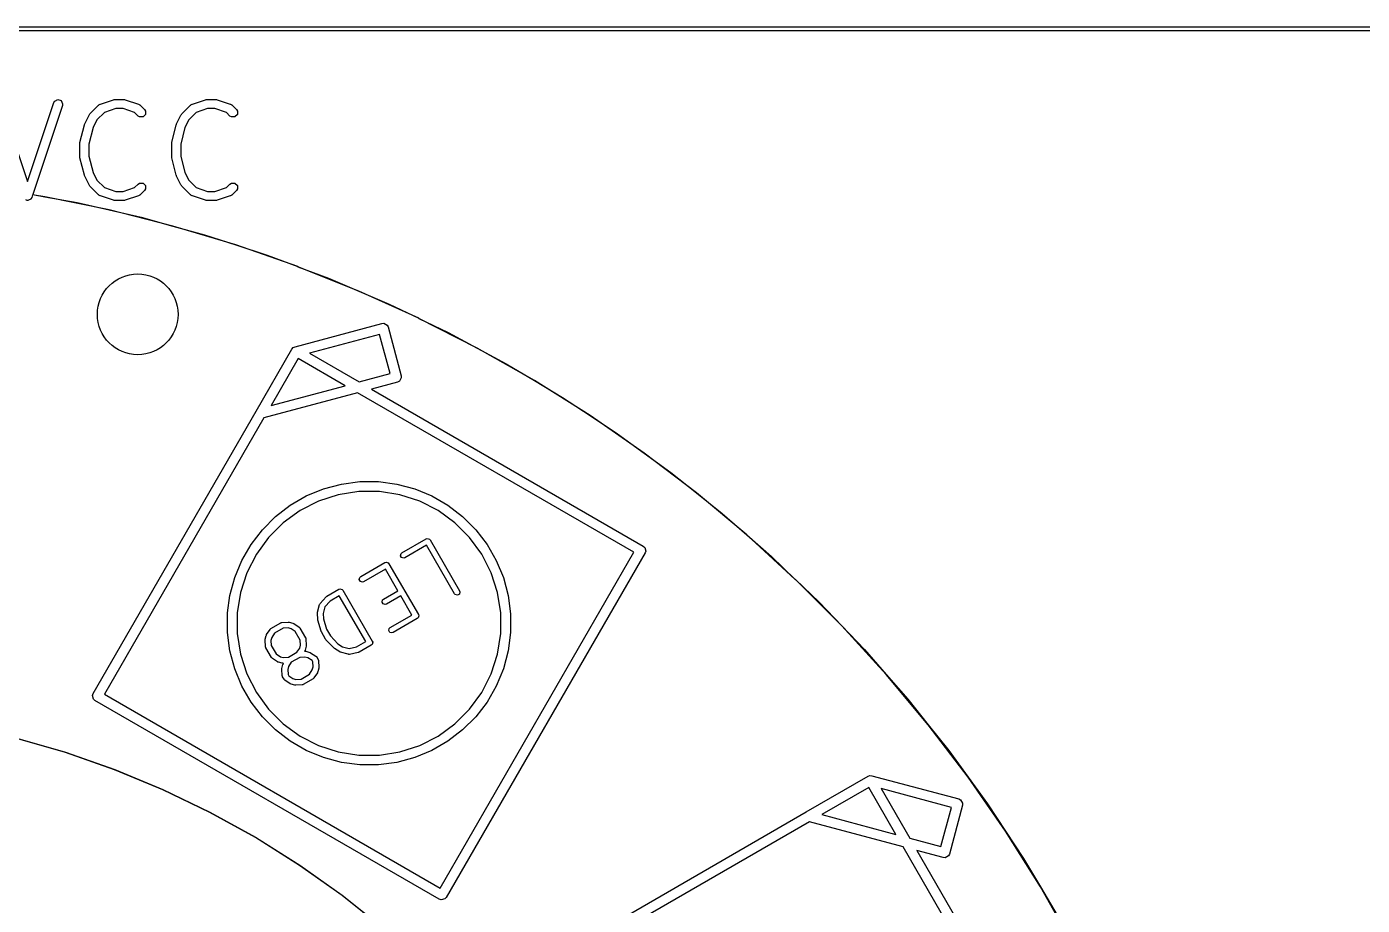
# Model space of a CAD drawing. Header units: inches. Extents: x 4.13 to 6.29, y -4.64 to -3.05.
# Drawn here: x 5.219 to 5.88, y -3.485 to -3.05 of the extents above; entities that cross this region are included whole.
import ezdxf

# ---------------------------------------------------------------- set-up
doc = ezdxf.new("R2010")
doc.units = ezdxf.units.IN
doc.header["$MEASUREMENT"] = 0
doc.layers.add('F.Silkscreen', color=41, linetype='CONTINUOUS', true_color=0xf2eda1)

msp = doc.modelspace()

# ---------------------------------------------------------------- linework, layer by layer
at = {"layer": 'F.Silkscreen', "linetype": 'CONTINUOUS'}
for p, q in [((4.13386, -3.0502), (6.28937, -3.0502)), ((6.28839, -3.05217), (4.13484, -3.05217)), ((5.20628, -3.08775), (5.21931, -3.12685)), ((5.21931, -3.12685), (5.23234, -3.08775)), ((5.23234, -3.08775), (5.23278, -3.08699)), ((5.23278, -3.08699), (5.23432, -3.08622)), ((5.23432, -3.08622), (5.23595, -3.08676)), ((5.23595, -3.08676), (5.23672, -3.0883)), ((5.25543, -3.08849), (5.26193, -3.08633)), ((5.26193, -3.08633), (5.26229, -3.08628)), ((5.26229, -3.08628), (5.26264, -3.08621)), ((5.26264, -3.08621), (5.26698, -3.08621)), ((5.26698, -3.08621), (5.26733, -3.08628)), ((5.26733, -3.08628), (5.26769, -3.08633)), ((5.26769, -3.08633), (5.27419, -3.08849)), ((5.30093, -3.08849), (5.30743, -3.08633)), ((5.30743, -3.08633), (5.30779, -3.08628)), ((5.30779, -3.08628), (5.30814, -3.08621)), ((5.30814, -3.08621), (5.31248, -3.08621)), ((5.31248, -3.08621), (5.31283, -3.08628)), ((5.31283, -3.08628), (5.31319, -3.08633)), ((5.31319, -3.08633), (5.31969, -3.08849)), ((5.23661, -3.08917), (5.22191, -3.13328)), ((5.23672, -3.0883), (5.23661, -3.08917)), ((5.24763, -3.09829), (5.2498, -3.09396)), ((5.2498, -3.09396), (5.25002, -3.09367)), ((5.25002, -3.09367), (5.25022, -3.09337)), ((5.25022, -3.09337), (5.25455, -3.08904)), ((5.25736, -3.09259), (5.25366, -3.09629)), ((5.25455, -3.08904), (5.25465, -3.08897)), ((5.25465, -3.08897), (5.25467, -3.08893)), ((5.25467, -3.08893), (5.25498, -3.08875)), ((5.25498, -3.08875), (5.25528, -3.08855)), ((5.25528, -3.08855), (5.25533, -3.08855)), ((5.25533, -3.08855), (5.25543, -3.08849)), ((5.26301, -3.09071), (5.25736, -3.09259)), ((5.26661, -3.09071), (5.26301, -3.09071)), ((5.27226, -3.09259), (5.26661, -3.09071)), ((5.27405, -3.09439), (5.27226, -3.09259)), ((5.27478, -3.09487), (5.27405, -3.09439)), ((5.27419, -3.08849), (5.27429, -3.08855)), ((5.27429, -3.08855), (5.27434, -3.08855)), ((5.27434, -3.08855), (5.27464, -3.08875)), ((5.27464, -3.08875), (5.27495, -3.08893)), ((5.27495, -3.08893), (5.27497, -3.08897)), ((5.27497, -3.08897), (5.27507, -3.08904)), ((5.27507, -3.08904), (5.27724, -3.0912)), ((5.27772, -3.09366), (5.27651, -3.09487)), ((5.27724, -3.0912), (5.27772, -3.09193)), ((5.27772, -3.09193), (5.27772, -3.09366)), ((5.29313, -3.09829), (5.2953, -3.09396)), ((5.2953, -3.09396), (5.29552, -3.09367)), ((5.29552, -3.09367), (5.29572, -3.09337)), ((5.29572, -3.09337), (5.30005, -3.08904)), ((5.30286, -3.09259), (5.29916, -3.09629)), ((5.30005, -3.08904), (5.30015, -3.08897)), ((5.30015, -3.08897), (5.30017, -3.08893)), ((5.30017, -3.08893), (5.30048, -3.08875)), ((5.30048, -3.08875), (5.30078, -3.08855)), ((5.30078, -3.08855), (5.30083, -3.08855)), ((5.30083, -3.08855), (5.30093, -3.08849)), ((5.30851, -3.09071), (5.30286, -3.09259)), ((5.31211, -3.09071), (5.30851, -3.09071)), ((5.31776, -3.09259), (5.31211, -3.09071)), ((5.31955, -3.09439), (5.31776, -3.09259)), ((5.32028, -3.09487), (5.31955, -3.09439)), ((5.31969, -3.08849), (5.31979, -3.08855)), ((5.31979, -3.08855), (5.31984, -3.08855)), ((5.31984, -3.08855), (5.32014, -3.08875)), ((5.32014, -3.08875), (5.32045, -3.08893)), ((5.32045, -3.08893), (5.32047, -3.08897)), ((5.32047, -3.08897), (5.32057, -3.08904)), ((5.32057, -3.08904), (5.32274, -3.0912)), ((5.32322, -3.09366), (5.32201, -3.09487)), ((5.32274, -3.0912), (5.32322, -3.09193)), ((5.32322, -3.09193), (5.32322, -3.09366)), ((5.24529, -3.10742), (5.24746, -3.09875)), ((5.24746, -3.09875), (5.24757, -3.09853)), ((5.24757, -3.09853), (5.24763, -3.09829)), ((5.25177, -3.10008), (5.24973, -3.10824)), ((5.25366, -3.09629), (5.25177, -3.10008)), ((5.27651, -3.09487), (5.27478, -3.09487)), ((5.29079, -3.10742), (5.29296, -3.09875)), ((5.29296, -3.09875), (5.29307, -3.09853)), ((5.29307, -3.09853), (5.29313, -3.09829)), ((5.29727, -3.10008), (5.29523, -3.10824)), ((5.29916, -3.09629), (5.29727, -3.10008)), ((5.32201, -3.09487), (5.32028, -3.09487)), ((5.24528, -3.10769), (5.24529, -3.10742)), ((5.29078, -3.10769), (5.29079, -3.10742)), ((5.24523, -3.10796), (5.24528, -3.10769)), ((5.24523, -3.11446), (5.24523, -3.10796)), ((5.24973, -3.10824), (5.24973, -3.11418)), ((5.24973, -3.11418), (5.25177, -3.12234)), ((5.29073, -3.10796), (5.29078, -3.10769)), ((5.29073, -3.11446), (5.29073, -3.10796)), ((5.29523, -3.10824), (5.29523, -3.11418)), ((5.29523, -3.11418), (5.29727, -3.12234)), ((5.24528, -3.11473), (5.24523, -3.11446)), ((5.24529, -3.11501), (5.24528, -3.11473)), ((5.24746, -3.12367), (5.24529, -3.11501)), ((5.29078, -3.11473), (5.29073, -3.11446)), ((5.29079, -3.11501), (5.29078, -3.11473)), ((5.29296, -3.12367), (5.29079, -3.11501)), ((5.24757, -3.1239), (5.24746, -3.12367)), ((5.24763, -3.12413), (5.24757, -3.1239)), ((5.2498, -3.12847), (5.24763, -3.12413)), ((5.25177, -3.12234), (5.25366, -3.12613)), ((5.25366, -3.12613), (5.25736, -3.12983)), ((5.29307, -3.1239), (5.29296, -3.12367)), ((5.29313, -3.12413), (5.29307, -3.1239)), ((5.2953, -3.12847), (5.29313, -3.12413)), ((5.29727, -3.12234), (5.29916, -3.12613)), ((5.29916, -3.12613), (5.30286, -3.12983)), ((5.22186, -3.13341), (5.22145, -3.13467)), ((5.22788, -3.13437), (5.22186, -3.13341)), ((5.22191, -3.13328), (5.22788, -3.13437)), ((5.25002, -3.12875), (5.2498, -3.12847)), ((5.25022, -3.12905), (5.25002, -3.12875)), ((5.25455, -3.13339), (5.25022, -3.12905)), ((5.25465, -3.13345), (5.25455, -3.13339)), ((5.25467, -3.13349), (5.25465, -3.13345)), ((5.25498, -3.13367), (5.25467, -3.13349)), ((5.25528, -3.13387), (5.25498, -3.13367)), ((5.25533, -3.13387), (5.25528, -3.13387)), ((5.25543, -3.13393), (5.25533, -3.13387)), ((5.26193, -3.1361), (5.25543, -3.13393)), ((5.25736, -3.12983), (5.26301, -3.13171)), ((5.26301, -3.13171), (5.26661, -3.13171)), ((5.26661, -3.13171), (5.27226, -3.12983)), ((5.27419, -3.13393), (5.26769, -3.1361)), ((5.27226, -3.12983), (5.27405, -3.12804)), ((5.27405, -3.12804), (5.27478, -3.12755)), ((5.27429, -3.13387), (5.27419, -3.13393)), ((5.27434, -3.13387), (5.27429, -3.13387)), ((5.27464, -3.13367), (5.27434, -3.13387)), ((5.27495, -3.13349), (5.27464, -3.13367)), ((5.27478, -3.12755), (5.27651, -3.12755)), ((5.27497, -3.13345), (5.27495, -3.13349)), ((5.27507, -3.13339), (5.27497, -3.13345)), ((5.27724, -3.13122), (5.27507, -3.13339)), ((5.27651, -3.12755), (5.27772, -3.12877)), ((5.27772, -3.13049), (5.27724, -3.13122)), ((5.27772, -3.12877), (5.27772, -3.13049)), ((5.29552, -3.12875), (5.2953, -3.12847)), ((5.29572, -3.12905), (5.29552, -3.12875)), ((5.30005, -3.13339), (5.29572, -3.12905)), ((5.30015, -3.13345), (5.30005, -3.13339)), ((5.30017, -3.13349), (5.30015, -3.13345)), ((5.30048, -3.13367), (5.30017, -3.13349)), ((5.30078, -3.13387), (5.30048, -3.13367)), ((5.30083, -3.13387), (5.30078, -3.13387)), ((5.30093, -3.13393), (5.30083, -3.13387)), ((5.30743, -3.1361), (5.30093, -3.13393)), ((5.30286, -3.12983), (5.30851, -3.13171)), ((5.30851, -3.13171), (5.31211, -3.13171)), ((5.31211, -3.13171), (5.31776, -3.12983)), ((5.31969, -3.13393), (5.31319, -3.1361)), ((5.31776, -3.12983), (5.31955, -3.12804)), ((5.31955, -3.12804), (5.32028, -3.12755)), ((5.31979, -3.13387), (5.31969, -3.13393)), ((5.31984, -3.13387), (5.31979, -3.13387)), ((5.32014, -3.13367), (5.31984, -3.13387)), ((5.32045, -3.13349), (5.32014, -3.13367)), ((5.32028, -3.12755), (5.32201, -3.12755)), ((5.32047, -3.13345), (5.32045, -3.13349)), ((5.32057, -3.13339), (5.32047, -3.13345)), ((5.32274, -3.13122), (5.32057, -3.13339)), ((5.32201, -3.12755), (5.32322, -3.12877)), ((5.32322, -3.13049), (5.32274, -3.13122)), ((5.32322, -3.12877), (5.32322, -3.13049)), ((5.21915, -3.13621), (5.21851, -3.13589)), ((5.21931, -3.13615), (5.21915, -3.13621)), ((5.21947, -3.13621), (5.21931, -3.13615)), ((5.22011, -3.13589), (5.21947, -3.13621)), ((5.22079, -3.13566), (5.22011, -3.13589)), ((5.22086, -3.13551), (5.22079, -3.13566)), ((5.22101, -3.13544), (5.22086, -3.13551)), ((5.22145, -3.13467), (5.22101, -3.13544)), ((5.25975, -3.14089), (5.22788, -3.13437)), ((5.22788, -3.13437), (5.24389, -3.13727)), ((5.22788, -3.13437), (5.22788, -3.13437)), ((5.22788, -3.13437), (5.22788, -3.13437)), ((5.22788, -3.13437), (5.22788, -3.13437)), ((5.24389, -3.13727), (5.25975, -3.14089)), ((5.26229, -3.13614), (5.26193, -3.1361)), ((5.26264, -3.13621), (5.26229, -3.13614)), ((5.26698, -3.13621), (5.26264, -3.13621)), ((5.26733, -3.13614), (5.26698, -3.13621)), ((5.26769, -3.1361), (5.26733, -3.13614)), ((5.30779, -3.13614), (5.30743, -3.1361)), ((5.30814, -3.13621), (5.30779, -3.13614)), ((5.31248, -3.13621), (5.30814, -3.13621)), ((5.31283, -3.13614), (5.31248, -3.13621)), ((5.31319, -3.1361), (5.31283, -3.13614)), ((5.25975, -3.14089), (5.25976, -3.14089)), ((5.25976, -3.14089), (5.25975, -3.14089)), ((5.25975, -3.14089), (5.25975, -3.14089)), ((5.2913, -3.14884), (5.25976, -3.14089)), ((5.25976, -3.14089), (5.27562, -3.14451)), ((5.27562, -3.14451), (5.2913, -3.14884)), ((5.2913, -3.14884), (5.29131, -3.14884)), ((5.29131, -3.14884), (5.2913, -3.14884)), ((5.2913, -3.14884), (5.2913, -3.14884)), ((5.32246, -3.1582), (5.29131, -3.14884)), ((5.29131, -3.14884), (5.30699, -3.15317)), ((5.30699, -3.15317), (5.32246, -3.1582)), ((5.32246, -3.1582), (5.32247, -3.1582)), ((5.32247, -3.1582), (5.32246, -3.1582)), ((5.32246, -3.1582), (5.32246, -3.1582)), ((5.35317, -3.16894), (5.32247, -3.1582)), ((5.32247, -3.1582), (5.33794, -3.16323)), ((5.33794, -3.16323), (5.35317, -3.16894)), ((5.35318, -3.16895), (5.35317, -3.16894)), ((5.35317, -3.16894), (5.35317, -3.16895)), ((5.35317, -3.16895), (5.35318, -3.16895)), ((5.38336, -3.18106), (5.35318, -3.16895)), ((5.35318, -3.16895), (5.36841, -3.17466)), ((5.36841, -3.17466), (5.38336, -3.18106)), ((5.38337, -3.18106), (5.38336, -3.18106)), ((5.38336, -3.18106), (5.38337, -3.18106)), ((5.41299, -3.19451), (5.38337, -3.18106)), ((5.38337, -3.18106), (5.39833, -3.18745)), ((5.38337, -3.18106), (5.38337, -3.18106)), ((5.39833, -3.18745), (5.41299, -3.19451)), ((5.35175, -3.20856), (5.39478, -3.19703)), ((5.39478, -3.19703), (5.39575, -3.19697)), ((5.39575, -3.19697), (5.39741, -3.19793)), ((5.39741, -3.19793), (5.39784, -3.1988)), ((5.39784, -3.1988), (5.40432, -3.223)), ((5.41299, -3.19451), (5.41299, -3.19452)), ((5.41299, -3.19452), (5.41299, -3.19451)), ((5.41299, -3.19451), (5.41299, -3.19451)), ((5.44198, -3.20928), (5.41299, -3.19452)), ((5.41299, -3.19452), (5.42765, -3.20157)), ((5.39366, -3.20251), (5.35888, -3.21183)), ((5.39885, -3.22188), (5.39366, -3.20251)), ((5.42765, -3.20157), (5.44198, -3.20928)), ((5.33252, -3.24041), (5.35023, -3.20973)), ((5.35023, -3.20973), (5.35088, -3.20899)), ((5.35088, -3.20899), (5.35175, -3.20856)), ((5.35088, -3.20899), (5.35088, -3.20899)), ((5.35888, -3.21183), (5.38344, -3.22601)), ((5.44198, -3.20928), (5.44198, -3.20929)), ((5.44198, -3.20929), (5.44198, -3.20928)), ((5.44198, -3.20928), (5.44198, -3.20928)), ((5.47027, -3.22534), (5.44198, -3.20929)), ((5.44198, -3.20929), (5.45631, -3.217)), ((5.35331, -3.21439), (5.33987, -3.23768)), ((5.37661, -3.22784), (5.35331, -3.21439)), ((5.45631, -3.217), (5.47027, -3.22534)), ((5.38344, -3.22601), (5.39885, -3.22188)), ((5.40256, -3.22606), (5.38956, -3.22954)), ((5.40343, -3.22563), (5.40256, -3.22606)), ((5.40439, -3.22397), (5.40343, -3.22563)), ((5.40432, -3.223), (5.40439, -3.22397)), ((5.40439, -3.22397), (5.40439, -3.22397)), ((5.47028, -3.22534), (5.47027, -3.22534)), ((5.47027, -3.22534), (5.47028, -3.22534)), ((5.49782, -3.24265), (5.47028, -3.22534)), ((5.47028, -3.22534), (5.48425, -3.23369)), ((5.47028, -3.22534), (5.47028, -3.22534)), ((5.38273, -3.23137), (5.33633, -3.24381)), ((5.33987, -3.23768), (5.37661, -3.22784)), ((5.51946, -3.31032), (5.38273, -3.23137)), ((5.38956, -3.22954), (5.52413, -3.30724)), ((5.48425, -3.23369), (5.49782, -3.24265)), ((5.25181, -3.3802), (5.33252, -3.24041)), ((5.33633, -3.24381), (5.25739, -3.38054)), ((5.33252, -3.24041), (5.33252, -3.24041)), ((5.49783, -3.24265), (5.49782, -3.24265)), ((5.49782, -3.24265), (5.49783, -3.24265)), ((5.52457, -3.26118), (5.49783, -3.24265)), ((5.49783, -3.24265), (5.51141, -3.25162)), ((5.49783, -3.24265), (5.49783, -3.24265)), ((5.51141, -3.25162), (5.52457, -3.26118)), ((5.55045, -3.28089), (5.52457, -3.26118)), ((5.52457, -3.26118), (5.53773, -3.27074)), ((5.52457, -3.26118), (5.52457, -3.26118)), ((5.52457, -3.26118), (5.52457, -3.26118)), ((5.52457, -3.26118), (5.52457, -3.26118)), ((5.53773, -3.27074), (5.55045, -3.28089)), ((5.35736, -3.28243), (5.36585, -3.27892)), ((5.36585, -3.27892), (5.37472, -3.27654)), ((5.37472, -3.27654), (5.38383, -3.27534)), ((5.38383, -3.27534), (5.39302, -3.27534)), ((5.39302, -3.27534), (5.40213, -3.27654)), ((5.40213, -3.27654), (5.411, -3.27892)), ((5.411, -3.27892), (5.41949, -3.28243)), ((5.3494, -3.28703), (5.35736, -3.28243)), ((5.36338, -3.28497), (5.35423, -3.28963)), ((5.37315, -3.2818), (5.36338, -3.28497)), ((5.38329, -3.28019), (5.37315, -3.2818)), ((5.39356, -3.28019), (5.38329, -3.28019)), ((5.4037, -3.2818), (5.39356, -3.28019)), ((5.41347, -3.28497), (5.4037, -3.2818)), ((5.42262, -3.28963), (5.41347, -3.28497)), ((5.41949, -3.28243), (5.42745, -3.28703)), ((5.55046, -3.28089), (5.55045, -3.28089)), ((5.55045, -3.28089), (5.55046, -3.28089)), ((5.57543, -3.30174), (5.55046, -3.28089)), ((5.55046, -3.28089), (5.56318, -3.29103)), ((5.55046, -3.28089), (5.55046, -3.28089)), ((5.33562, -3.29912), (5.34212, -3.29262)), ((5.34212, -3.29262), (5.3494, -3.28703)), ((5.35423, -3.28963), (5.34593, -3.29567)), ((5.43092, -3.29567), (5.42262, -3.28963)), ((5.42745, -3.28703), (5.43473, -3.29262)), ((5.43473, -3.29262), (5.44123, -3.29912)), ((5.56318, -3.29103), (5.57543, -3.30174)), ((5.33003, -3.30641), (5.33562, -3.29912)), ((5.34593, -3.29567), (5.33867, -3.30293)), ((5.43818, -3.30293), (5.43092, -3.29567)), ((5.44123, -3.29912), (5.44682, -3.30641)), ((5.33867, -3.30293), (5.33263, -3.31124)), ((5.40471, -3.31056), (5.41672, -3.30363)), ((5.41672, -3.30363), (5.41725, -3.30345)), ((5.41725, -3.30345), (5.41832, -3.30373)), ((5.41832, -3.30373), (5.41869, -3.30415)), ((5.41869, -3.30415), (5.43325, -3.32937)), ((5.44422, -3.31124), (5.43818, -3.30293)), ((5.59944, -3.32369), (5.57543, -3.30174)), ((5.57543, -3.30174), (5.58768, -3.31245)), ((5.57543, -3.30174), (5.57543, -3.30174)), ((5.57543, -3.30174), (5.57543, -3.30174)), ((5.57543, -3.30174), (5.57543, -3.30174)), ((5.32543, -3.31436), (5.33003, -3.30641)), ((5.33263, -3.31124), (5.32797, -3.32039)), ((5.404, -3.312), (5.40429, -3.31093)), ((5.40455, -3.31295), (5.404, -3.312)), ((5.40429, -3.31093), (5.40471, -3.31056)), ((5.41691, -3.30684), (5.40615, -3.31305)), ((5.43075, -3.33081), (5.41691, -3.30684)), ((5.42354, -3.47646), (5.51946, -3.31032)), ((5.52504, -3.31065), (5.42662, -3.48113)), ((5.44888, -3.32039), (5.44422, -3.31124)), ((5.44682, -3.30641), (5.45142, -3.31436)), ((5.52413, -3.30724), (5.52486, -3.30788)), ((5.52486, -3.30788), (5.52536, -3.30973)), ((5.52536, -3.30973), (5.52504, -3.31065)), ((5.52536, -3.30973), (5.52536, -3.30973)), ((5.58768, -3.31245), (5.59944, -3.32369)), ((5.32192, -3.32285), (5.32543, -3.31436)), ((5.3843, -3.32235), (5.3963, -3.31541)), ((5.3965, -3.31863), (5.38574, -3.32484)), ((5.3963, -3.31541), (5.39684, -3.31523)), ((5.40268, -3.32934), (5.3965, -3.31863)), ((5.39684, -3.31523), (5.3979, -3.31552)), ((5.3979, -3.31552), (5.39827, -3.31594)), ((5.39827, -3.31594), (5.41283, -3.34116)), ((5.40562, -3.31324), (5.40455, -3.31295)), ((5.40615, -3.31305), (5.40562, -3.31324)), ((5.45142, -3.31436), (5.45493, -3.32285)), ((5.31954, -3.33172), (5.32192, -3.32285)), ((5.32797, -3.32039), (5.3248, -3.33015)), ((5.38359, -3.32378), (5.38387, -3.32272)), ((5.38414, -3.32474), (5.38359, -3.32378)), ((5.38387, -3.32272), (5.3843, -3.32235)), ((5.3852, -3.32502), (5.38414, -3.32474)), ((5.38574, -3.32484), (5.3852, -3.32502)), ((5.45205, -3.33015), (5.44888, -3.32039)), ((5.45493, -3.32285), (5.45731, -3.33172)), ((5.59945, -3.32369), (5.59944, -3.32369)), ((5.59944, -3.32369), (5.59945, -3.32369)), ((5.62245, -3.34669), (5.59945, -3.32369)), ((5.59945, -3.32369), (5.61121, -3.33494)), ((5.59945, -3.32369), (5.59945, -3.32369)), ((5.31841, -3.34029), (5.31954, -3.33172)), ((5.3248, -3.33015), (5.32319, -3.34029)), ((5.36422, -3.33563), (5.36713, -3.33235)), ((5.36713, -3.33235), (5.36731, -3.33221)), ((5.36731, -3.33221), (5.36748, -3.33205)), ((5.36748, -3.33205), (5.37349, -3.32859)), ((5.37368, -3.3318), (5.36913, -3.33443)), ((5.37349, -3.32859), (5.37402, -3.32841)), ((5.3868, -3.35453), (5.37368, -3.3318)), ((5.37402, -3.32841), (5.37508, -3.32869)), ((5.37508, -3.32869), (5.37508, -3.32869)), ((5.37508, -3.32869), (5.37545, -3.32911)), ((5.37545, -3.32911), (5.39001, -3.35433)), ((5.39553, -3.33348), (5.40268, -3.32934)), ((5.40412, -3.33184), (5.39697, -3.33597)), ((5.40962, -3.34135), (5.40412, -3.33184)), ((5.43112, -3.33124), (5.43075, -3.33081)), ((5.43219, -3.33152), (5.43112, -3.33124)), ((5.43314, -3.33097), (5.43219, -3.33152)), ((5.43343, -3.3299), (5.43314, -3.33097)), ((5.43325, -3.32937), (5.43343, -3.3299)), ((5.45366, -3.34029), (5.45205, -3.33015)), ((5.45731, -3.33172), (5.45851, -3.34083)), ((5.36289, -3.34), (5.3639, -3.33621)), ((5.3639, -3.33621), (5.36393, -3.33614)), ((5.36393, -3.33611), (5.36405, -3.33591)), ((5.36393, -3.33614), (5.36393, -3.33611)), ((5.36405, -3.33591), (5.36415, -3.3357)), ((5.36415, -3.3357), (5.36418, -3.33569)), ((5.36418, -3.33569), (5.36422, -3.33563)), ((5.3666, -3.33728), (5.36573, -3.34052)), ((5.36913, -3.33443), (5.3666, -3.33728)), ((5.39482, -3.33491), (5.3951, -3.33385)), ((5.39537, -3.33587), (5.39482, -3.33491)), ((5.3951, -3.33385), (5.39553, -3.33348)), ((5.39643, -3.33615), (5.39537, -3.33587)), ((5.39697, -3.33597), (5.39643, -3.33615)), ((5.61121, -3.33494), (5.62245, -3.34669)), ((5.31834, -3.34083), (5.31841, -3.34029)), ((5.31834, -3.35002), (5.31834, -3.34083)), ((5.32319, -3.34029), (5.32319, -3.35056)), ((5.33986, -3.348), (5.34467, -3.34523)), ((5.34467, -3.34523), (5.34473, -3.3452)), ((5.34473, -3.3452), (5.34476, -3.34518)), ((5.34476, -3.34518), (5.34498, -3.34512)), ((5.34498, -3.34512), (5.3452, -3.34505)), ((5.3452, -3.34505), (5.34523, -3.34505)), ((5.34523, -3.34505), (5.3453, -3.34504)), ((5.3453, -3.34504), (5.3484, -3.34485)), ((5.3484, -3.34485), (5.34862, -3.34488)), ((5.34862, -3.34488), (5.34885, -3.3449)), ((5.34885, -3.3449), (5.35075, -3.3454)), ((5.35075, -3.3454), (5.35096, -3.34551)), ((5.35096, -3.34551), (5.35117, -3.34559)), ((5.35117, -3.34559), (5.35376, -3.3473)), ((5.36284, -3.34046), (5.36287, -3.34023)), ((5.36303, -3.34355), (5.36284, -3.34046)), ((5.36287, -3.34023), (5.36289, -3.34)), ((5.36307, -3.3437), (5.36303, -3.34355)), ((5.36308, -3.34386), (5.36307, -3.3437)), ((5.36465, -3.34936), (5.36308, -3.34386)), ((5.36573, -3.34052), (5.36589, -3.34322)), ((5.36589, -3.34322), (5.36737, -3.3484)), ((5.39886, -3.34757), (5.40962, -3.34135)), ((5.4123, -3.34313), (5.4003, -3.35006)), ((5.41273, -3.34276), (5.4123, -3.34313)), ((5.41301, -3.34169), (5.41273, -3.34276)), ((5.41283, -3.34116), (5.41301, -3.34169)), ((5.45366, -3.35056), (5.45366, -3.34029)), ((5.45851, -3.34083), (5.45851, -3.35002)), ((5.31954, -3.35913), (5.31834, -3.35002)), ((5.32319, -3.35056), (5.3248, -3.3607)), ((5.33698, -3.35336), (5.33748, -3.35146)), ((5.33748, -3.35146), (5.33759, -3.35126)), ((5.33759, -3.35126), (5.33767, -3.35104)), ((5.33767, -3.35104), (5.33938, -3.34845)), ((5.33938, -3.34845), (5.33943, -3.3484)), ((5.33943, -3.3484), (5.33944, -3.34837)), ((5.33944, -3.34837), (5.33961, -3.34822)), ((5.33961, -3.34822), (5.33978, -3.34805)), ((5.33978, -3.34805), (5.33981, -3.34805)), ((5.33981, -3.34805), (5.33986, -3.348)), ((5.3416, -3.35032), (5.3402, -3.35243)), ((5.34581, -3.34789), (5.3416, -3.35032)), ((5.34833, -3.34774), (5.34581, -3.34789)), ((5.34978, -3.34813), (5.34833, -3.34774)), ((5.35189, -3.34952), (5.34978, -3.34813)), ((5.35432, -3.35373), (5.35189, -3.34952)), ((5.35376, -3.3473), (5.35381, -3.34735)), ((5.35381, -3.34735), (5.35384, -3.34736)), ((5.35384, -3.34736), (5.35399, -3.34754)), ((5.35399, -3.34754), (5.35416, -3.3477)), ((5.35416, -3.3477), (5.35416, -3.34773)), ((5.35416, -3.34773), (5.35421, -3.34778)), ((5.35421, -3.34778), (5.35698, -3.35259)), ((5.36473, -3.34951), (5.36465, -3.34936)), ((5.36479, -3.34968), (5.36473, -3.34951)), ((5.36687, -3.35328), (5.36479, -3.34968)), ((5.36737, -3.3484), (5.36928, -3.35169)), ((5.36928, -3.35169), (5.37302, -3.35556)), ((5.39815, -3.349), (5.39843, -3.34794)), ((5.3987, -3.34996), (5.39815, -3.349)), ((5.39843, -3.34794), (5.39886, -3.34757)), ((5.39976, -3.35024), (5.3987, -3.34996)), ((5.4003, -3.35006), (5.39976, -3.35024)), ((5.45205, -3.3607), (5.45366, -3.35056)), ((5.45851, -3.35002), (5.45731, -3.35913)), ((5.62245, -3.3467), (5.62245, -3.34669)), ((5.62245, -3.34669), (5.62245, -3.3467)), ((5.6444, -3.37071), (5.62245, -3.3467)), ((5.62245, -3.3467), (5.6337, -3.35846)), ((5.62245, -3.3467), (5.62245, -3.3467)), ((5.33693, -3.35382), (5.33696, -3.35359)), ((5.33712, -3.35691), (5.33693, -3.35382)), ((5.33696, -3.35359), (5.33698, -3.35336)), ((5.33713, -3.35698), (5.33712, -3.35691)), ((5.33712, -3.35701), (5.33713, -3.35698)), ((5.3372, -3.35723), (5.33712, -3.35701)), ((5.33726, -3.35745), (5.3372, -3.35723)), ((5.33728, -3.35748), (5.33726, -3.35745)), ((5.33731, -3.35754), (5.33728, -3.35748)), ((5.34008, -3.36235), (5.33731, -3.35754)), ((5.3402, -3.35243), (5.33982, -3.35388)), ((5.33982, -3.35388), (5.33997, -3.3564)), ((5.33997, -3.3564), (5.3424, -3.36061)), ((5.35269, -3.35981), (5.35408, -3.3577)), ((5.35408, -3.3577), (5.35447, -3.35626)), ((5.35447, -3.35626), (5.35432, -3.35373)), ((5.35681, -3.35867), (5.3567, -3.35888)), ((5.35731, -3.35678), (5.35681, -3.35867)), ((5.35698, -3.35259), (5.35701, -3.35266)), ((5.35701, -3.35266), (5.35703, -3.35268)), ((5.35703, -3.35268), (5.35709, -3.3529)), ((5.35709, -3.3529), (5.35716, -3.35312)), ((5.35716, -3.35312), (5.35716, -3.35315)), ((5.35716, -3.35315), (5.35717, -3.35322)), ((5.35717, -3.35322), (5.35736, -3.35632)), ((5.35733, -3.35655), (5.35731, -3.35678)), ((5.35736, -3.35632), (5.35733, -3.35655)), ((5.36699, -3.35342), (5.36687, -3.35328)), ((5.36708, -3.35357), (5.36699, -3.35342)), ((5.37106, -3.35768), (5.36708, -3.35357)), ((5.37119, -3.35777), (5.37106, -3.35768)), ((5.3713, -3.35788), (5.37119, -3.35777)), ((5.37389, -3.35959), (5.3713, -3.35788)), ((5.37302, -3.35556), (5.37528, -3.35705)), ((5.37528, -3.35705), (5.37851, -3.35792)), ((5.37851, -3.35792), (5.38225, -3.35716)), ((5.38225, -3.35716), (5.3868, -3.35453)), ((5.38949, -3.3563), (5.38348, -3.35977)), ((5.38991, -3.35593), (5.38949, -3.3563)), ((5.3902, -3.35486), (5.38991, -3.35593)), ((5.39001, -3.35433), (5.3902, -3.35486)), ((5.3902, -3.35486), (5.3902, -3.35486)), ((5.6337, -3.35846), (5.6444, -3.37071)), ((5.32192, -3.368), (5.31954, -3.35913)), ((5.3248, -3.3607), (5.32797, -3.37047)), ((5.34013, -3.3624), (5.34008, -3.36235)), ((5.34013, -3.36243), (5.34013, -3.3624)), ((5.3403, -3.3626), (5.34013, -3.36243)), ((5.34045, -3.36277), (5.3403, -3.3626)), ((5.34048, -3.36278), (5.34045, -3.36277)), ((5.34053, -3.36283), (5.34048, -3.36278)), ((5.34312, -3.36454), (5.34053, -3.36283)), ((5.3424, -3.36061), (5.34451, -3.36201)), ((5.34333, -3.36463), (5.34312, -3.36454)), ((5.34354, -3.36473), (5.34333, -3.36463)), ((5.34544, -3.36523), (5.34354, -3.36473)), ((5.34451, -3.36201), (5.34595, -3.36239)), ((5.34567, -3.36525), (5.34544, -3.36523)), ((5.34589, -3.36528), (5.34567, -3.36525)), ((5.34611, -3.36527), (5.34589, -3.36528)), ((5.34591, -3.36567), (5.34599, -3.36545)), ((5.34595, -3.36239), (5.34848, -3.36224)), ((5.34599, -3.36545), (5.34611, -3.36527)), ((5.34848, -3.36224), (5.35269, -3.35981)), ((5.34992, -3.36474), (5.34852, -3.36684)), ((5.35413, -3.3623), (5.34992, -3.36474)), ((5.35665, -3.36215), (5.35413, -3.3623)), ((5.35662, -3.35909), (5.35649, -3.35927)), ((5.35649, -3.35927), (5.35672, -3.35926)), ((5.3567, -3.35888), (5.35662, -3.35909)), ((5.3581, -3.36254), (5.35665, -3.36215)), ((5.35672, -3.35926), (5.35694, -3.35929)), ((5.35694, -3.35929), (5.35717, -3.35931)), ((5.35717, -3.35931), (5.35907, -3.35982)), ((5.36021, -3.36393), (5.3581, -3.36254)), ((5.35907, -3.35982), (5.35928, -3.35992)), ((5.35928, -3.35992), (5.35949, -3.36)), ((5.35949, -3.36), (5.36208, -3.36171)), ((5.36056, -3.36454), (5.36021, -3.36393)), ((5.36071, -3.36706), (5.36056, -3.36454)), ((5.36208, -3.36171), (5.36213, -3.36176)), ((5.36213, -3.36176), (5.36216, -3.36177)), ((5.36216, -3.36177), (5.36231, -3.36195)), ((5.36231, -3.36195), (5.36248, -3.36211)), ((5.36248, -3.36211), (5.36248, -3.36214)), ((5.36248, -3.36214), (5.36253, -3.36219)), ((5.36253, -3.36219), (5.36322, -3.3634)), ((5.36322, -3.3634), (5.36325, -3.36346)), ((5.36325, -3.36346), (5.36327, -3.36349)), ((5.36327, -3.36349), (5.36333, -3.36371)), ((5.36333, -3.36371), (5.3634, -3.36393)), ((5.3634, -3.36393), (5.3634, -3.36396)), ((5.3634, -3.36396), (5.36341, -3.36403)), ((5.36341, -3.36403), (5.3636, -3.36712)), ((5.3741, -3.35967), (5.37389, -3.35959)), ((5.37431, -3.35977), (5.3741, -3.35967)), ((5.37809, -3.36079), (5.37431, -3.35977)), ((5.37817, -3.36079), (5.37809, -3.36079)), ((5.37819, -3.36081), (5.37817, -3.36079)), ((5.37842, -3.36081), (5.37819, -3.36081)), ((5.37866, -3.36083), (5.37842, -3.36081)), ((5.37868, -3.36081), (5.37866, -3.36083)), ((5.37876, -3.36081), (5.37868, -3.36081)), ((5.38305, -3.35993), (5.37876, -3.36081)), ((5.38326, -3.35984), (5.38305, -3.35993)), ((5.38348, -3.35977), (5.38326, -3.35984)), ((5.44888, -3.37047), (5.45205, -3.3607)), ((5.45731, -3.35913), (5.45493, -3.368)), ((5.32543, -3.37649), (5.32192, -3.368)), ((5.32797, -3.37047), (5.33263, -3.37962)), ((5.34525, -3.36823), (5.34528, -3.368)), ((5.34544, -3.37132), (5.34525, -3.36823)), ((5.34528, -3.368), (5.3453, -3.36777)), ((5.3453, -3.36777), (5.3458, -3.36587)), ((5.34545, -3.37139), (5.34544, -3.37132)), ((5.34544, -3.37142), (5.34545, -3.37139)), ((5.34552, -3.37164), (5.34544, -3.37142)), ((5.34558, -3.37186), (5.34552, -3.37164)), ((5.3456, -3.37189), (5.34558, -3.37186)), ((5.34563, -3.37195), (5.3456, -3.37189)), ((5.34632, -3.37316), (5.34563, -3.37195)), ((5.3458, -3.36587), (5.34591, -3.36567)), ((5.34852, -3.36684), (5.34814, -3.36829)), ((5.34814, -3.36829), (5.34829, -3.37081)), ((5.34829, -3.37081), (5.34864, -3.37142)), ((5.34864, -3.37142), (5.35075, -3.37281)), ((5.35472, -3.37305), (5.35893, -3.37062)), ((5.35893, -3.37062), (5.36032, -3.36851)), ((5.36032, -3.36851), (5.36071, -3.36706)), ((5.36286, -3.3699), (5.36115, -3.37249)), ((5.36294, -3.36968), (5.36286, -3.3699)), ((5.36305, -3.36948), (5.36294, -3.36968)), ((5.36355, -3.36758), (5.36305, -3.36948)), ((5.36357, -3.36735), (5.36355, -3.36758)), ((5.3636, -3.36712), (5.36357, -3.36735)), ((5.44422, -3.37962), (5.44888, -3.37047)), ((5.45493, -3.368), (5.45142, -3.37649)), ((5.66525, -3.39568), (5.6444, -3.37071)), ((5.6444, -3.37071), (5.65511, -3.38296)), ((5.6444, -3.37071), (5.6444, -3.37071)), ((5.6444, -3.37071), (5.6444, -3.37071)), ((5.6444, -3.37071), (5.6444, -3.37071)), ((5.33003, -3.38445), (5.32543, -3.37649)), ((5.34637, -3.37321), (5.34632, -3.37316)), ((5.34637, -3.37324), (5.34637, -3.37321)), ((5.34654, -3.3734), (5.34637, -3.37324)), ((5.34669, -3.37358), (5.34654, -3.3734)), ((5.34672, -3.37359), (5.34669, -3.37358)), ((5.34677, -3.37364), (5.34672, -3.37359)), ((5.34936, -3.37535), (5.34677, -3.37364)), ((5.34957, -3.37543), (5.34936, -3.37535)), ((5.34978, -3.37554), (5.34957, -3.37543)), ((5.35168, -3.37604), (5.34978, -3.37554)), ((5.35075, -3.37281), (5.35219, -3.3732)), ((5.35191, -3.37606), (5.35168, -3.37604)), ((5.35213, -3.37609), (5.35191, -3.37606)), ((5.35523, -3.3759), (5.35213, -3.37609)), ((5.35219, -3.3732), (5.35472, -3.37305)), ((5.3553, -3.37589), (5.35523, -3.3759)), ((5.35533, -3.37589), (5.3553, -3.37589)), ((5.35555, -3.37582), (5.35533, -3.37589)), ((5.35577, -3.37576), (5.35555, -3.37582)), ((5.35579, -3.37574), (5.35577, -3.37576)), ((5.35586, -3.37571), (5.35579, -3.37574)), ((5.36067, -3.37294), (5.35586, -3.37571)), ((5.36072, -3.37289), (5.36067, -3.37294)), ((5.36075, -3.37289), (5.36072, -3.37289)), ((5.36092, -3.37272), (5.36075, -3.37289)), ((5.36109, -3.37257), (5.36092, -3.37272)), ((5.3611, -3.37254), (5.36109, -3.37257)), ((5.36115, -3.37249), (5.3611, -3.37254)), ((5.45142, -3.37649), (5.44682, -3.38445)), ((5.2515, -3.38113), (5.25181, -3.3802)), ((5.25199, -3.38297), (5.2515, -3.38113)), ((5.25272, -3.38362), (5.25199, -3.38297)), ((5.4232, -3.48204), (5.25272, -3.38362)), ((5.25739, -3.38054), (5.42354, -3.47646)), ((5.33562, -3.39174), (5.33003, -3.38445)), ((5.33263, -3.37962), (5.33867, -3.38792)), ((5.43818, -3.38792), (5.44422, -3.37962)), ((5.44682, -3.38445), (5.44123, -3.39174)), ((5.65511, -3.38296), (5.66525, -3.39568)), ((5.34212, -3.39823), (5.33562, -3.39174)), ((5.33867, -3.38792), (5.34593, -3.39518)), ((5.43092, -3.39518), (5.43818, -3.38792)), ((5.44123, -3.39174), (5.43473, -3.39823)), ((5.3494, -3.40382), (5.34212, -3.39823)), ((5.34593, -3.39518), (5.35423, -3.40122)), ((5.42262, -3.40122), (5.43092, -3.39518)), ((5.43473, -3.39823), (5.42745, -3.40382)), ((5.66526, -3.39569), (5.66525, -3.39568)), ((5.66525, -3.39568), (5.66525, -3.39569)), ((5.66525, -3.39569), (5.66526, -3.39569)), ((5.68496, -3.42157), (5.66526, -3.39569)), ((5.66526, -3.39569), (5.6754, -3.40841)), ((5.23812, -3.40944), (5.21332, -3.4023)), ((5.21337, -3.40212), (5.23817, -3.40927)), ((5.35736, -3.40842), (5.3494, -3.40382)), ((5.35423, -3.40122), (5.36338, -3.40588)), ((5.41347, -3.40588), (5.42262, -3.40122)), ((5.42745, -3.40382), (5.41949, -3.40842)), ((5.26247, -3.41796), (5.23812, -3.40944)), ((5.23817, -3.40927), (5.26254, -3.41779)), ((5.36585, -3.41193), (5.35736, -3.40842)), ((5.36338, -3.40588), (5.37315, -3.40905)), ((5.37315, -3.40905), (5.38329, -3.41066)), ((5.38329, -3.41066), (5.39356, -3.41066)), ((5.39356, -3.41066), (5.4037, -3.40905)), ((5.4037, -3.40905), (5.41347, -3.40588)), ((5.41949, -3.40842), (5.411, -3.41193)), ((5.6754, -3.40841), (5.68496, -3.42157)), ((5.28631, -3.42784), (5.26247, -3.41796)), ((5.26254, -3.41779), (5.28638, -3.42767)), ((5.37472, -3.41431), (5.36585, -3.41193)), ((5.38383, -3.41551), (5.37472, -3.41431)), ((5.39302, -3.41551), (5.38383, -3.41551)), ((5.40213, -3.41431), (5.39302, -3.41551)), ((5.411, -3.41193), (5.40213, -3.41431)), ((5.60481, -3.43882), (5.63549, -3.4211)), ((5.63549, -3.4211), (5.63641, -3.42079)), ((5.63641, -3.42079), (5.63641, -3.42079)), ((5.63641, -3.42079), (5.63739, -3.42085)), ((5.63739, -3.42085), (5.68041, -3.43238)), ((5.68496, -3.42157), (5.68496, -3.42158)), ((5.68496, -3.42158), (5.68496, -3.42157)), ((5.68496, -3.42157), (5.68496, -3.42157)), ((5.70349, -3.44831), (5.68496, -3.42158)), ((5.68496, -3.42158), (5.69453, -3.43474)), ((5.30956, -3.43903), (5.28631, -3.42784)), ((5.28638, -3.42767), (5.30964, -3.43887)), ((5.63583, -3.42668), (5.61253, -3.44013)), ((5.64927, -3.44997), (5.63583, -3.42668)), ((5.6767, -3.43656), (5.64192, -3.42724)), ((5.64192, -3.42724), (5.65611, -3.4518)), ((5.67151, -3.45593), (5.6767, -3.43656)), ((5.68218, -3.43544), (5.6757, -3.45964)), ((5.68041, -3.43238), (5.68129, -3.43281)), ((5.68129, -3.43281), (5.68224, -3.43447)), ((5.68224, -3.43447), (5.68218, -3.43544)), ((5.68224, -3.43447), (5.68224, -3.43447)), ((5.69453, -3.43474), (5.70349, -3.44831)), ((5.33214, -3.45151), (5.30956, -3.43903)), ((5.30964, -3.43887), (5.33223, -3.45136)), ((5.46501, -3.51953), (5.60481, -3.43882)), ((5.60641, -3.44366), (5.46968, -3.52261)), ((5.65281, -3.4561), (5.60641, -3.44366)), ((5.61253, -3.44013), (5.64927, -3.44997)), ((5.33223, -3.45136), (5.35409, -3.46509)), ((5.70349, -3.44832), (5.70349, -3.44831)), ((5.70349, -3.44831), (5.70349, -3.44832)), ((5.7208, -3.47586), (5.70349, -3.44832)), ((5.70349, -3.44832), (5.71245, -3.4619)), ((5.70349, -3.44832), (5.70349, -3.44832)), ((5.35399, -3.46524), (5.33214, -3.45151)), ((5.73175, -3.59283), (5.65281, -3.4561)), ((5.65611, -3.4518), (5.67151, -3.45593)), ((5.67263, -3.46141), (5.65964, -3.45793)), ((5.65964, -3.45793), (5.73733, -3.59249)), ((5.67361, -3.46147), (5.67263, -3.46141)), ((5.67526, -3.46052), (5.67361, -3.46147)), ((5.6757, -3.45964), (5.67526, -3.46052)), ((5.71245, -3.4619), (5.7208, -3.47586)), ((5.37503, -3.48017), (5.35399, -3.46524)), ((5.35409, -3.46509), (5.37514, -3.48003)), ((5.7208, -3.47586), (5.7208, -3.47587)), ((5.7208, -3.47587), (5.7208, -3.47586)), ((5.7208, -3.47586), (5.7208, -3.47586)), ((5.73685, -3.50416), (5.7208, -3.47587)), ((5.7208, -3.47587), (5.72915, -3.48983)), ((5.3952, -3.49626), (5.37503, -3.48017)), ((5.37514, -3.48003), (5.39532, -3.49612)), ((5.42412, -3.48236), (5.4232, -3.48204)), ((5.42412, -3.48236), (5.42412, -3.48236)), ((5.42597, -3.48186), (5.42412, -3.48236)), ((5.42412, -3.48236), (5.42412, -3.48236)), ((5.42412, -3.48236), (5.42412, -3.48236)), ((5.42662, -3.48113), (5.42597, -3.48186))]:
    msp.add_line(p, q, dxfattribs=at)
at = {"layer": 'F.Silkscreen'}
msp.add_circle((5.2739, -3.19255), 0.02, dxfattribs=at)
msp.add_circle((5.2739, -3.19255), 0.02, dxfattribs=at)
msp.add_circle((5.2739, -3.19255), 0.02, dxfattribs=at)

doc.saveas('drawing.dxf')
